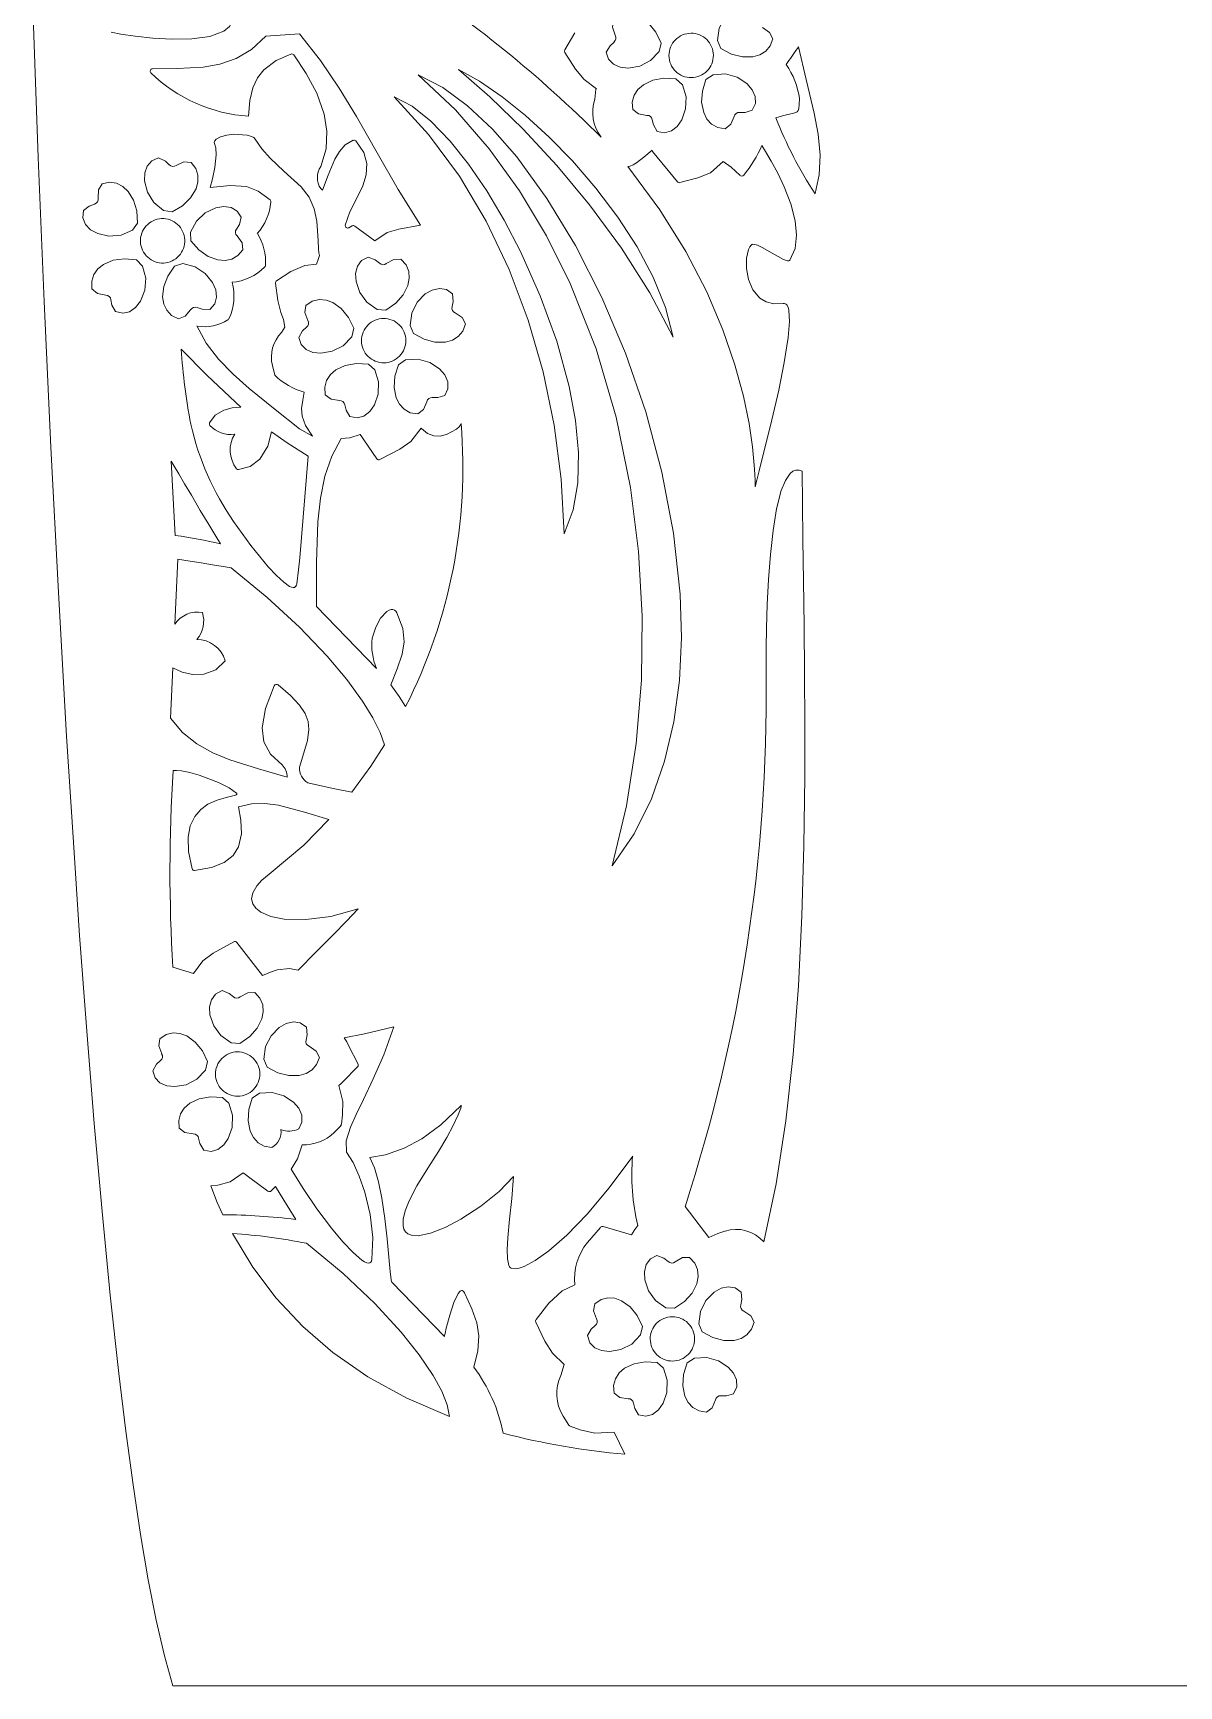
# Model space of a CAD drawing. Header units: millimetres. Extents: x -293 to 293, y -280 to 280.
# Drawn here: x -289.7 to -57.1, y -280.3 to 55 of the extents above; entities that cross this region are included whole.
import ezdxf

# ---------------------------------------------------------------- set-up
doc = ezdxf.new("R2010")
doc.units = ezdxf.units.MM

msp = doc.modelspace()

# ---------------------------------------------------------------- linework, layer by layer
at = {"color": 7, "linetype": 'Continuous', "lineweight": 15}
for p, q in [((-235.55, 54.88), (-242.4, 54.38)), ((-235.55, 54.88), (-235.55, 54.88)), ((-181.73, 51.63), (-179.68, 55.08)), ((-179.54, 47.73), (-181.72, 51.1)), ((-162.58, 51.31), (-162.17, 53.02)), ((-150.74, 53.55), (-150.07, 51.93)), ((-134.28, 52.25), (-134.53, 51.91)), ((-175.67, 41.6), (-175.42, 43.65)), ((-175.42, 43.65), (-175.31, 43.76)), ((-157.88, 44.56), (-159.18, 45.75)), ((-151.64, 46.59), (-153.11, 45.62)), ((-163.92, 30.99), (-163.99, 31.29)), ((-158.89, 24.86), (-163.92, 30.99)), ((-231.24, 23.49), (-230.93, 23.15)), ((-154.73, 25.65), (-158.37, 24.69)), ((-263.17, 19.04), (-261.44, 18.77)), ((-269.46, 15.07), (-268.43, 16.5)), ((-257.71, 14.65), (-257.64, 12.89)), ((-225.54, 15.54), (-224.89, 15.92)), ((-224.35, 15.89), (-220.27, 12.92)), ((-215.44, 15.28), (-211.03, 16.05)), ((-267.44, 7.77), (-268.69, 9.01)), ((-259.23, 8.26), (-260.92, 7.77)), ((-239.99, 0.75), (-240.44, 4.29)), ((-240.22, 4.77), (-237.31, 6.66)), ((-219.81, -1.03), (-218.05, -1.16)), ((-239.24, -5.71), (-238.55, -4.64)), ((-224.99, -6.56), (-224.58, -4.84)), ((-213.14, -4.32), (-212.47, -5.94)), ((-240.61, -14.39), (-241.09, -12.41)), ((-220.28, -13.3), (-221.58, -12.12)), ((-214.05, -11.27), (-215.51, -12.24)), ((-235.55, -25.25), (-232.96, -26.77)), ((-210.79, -25.21), (-210.92, -25.15)), ((-219.9, -31.32), (-222.54, -27.49)), ((-215.21, -29.38), (-219.26, -31.48)), ((-261.65, -31.82), (-260.79, -46.89)), ((-235.54, -51.4), (-233.84, -30.78)), ((-260.27, -51.72), (-260.87, -64.9)), ((-232.11, -61.33), (-219.97, -73.86)), ((-261.27, -73.73), (-261.74, -83.99)), ((-253.07, -131.66), (-248.92, -129.32)), ((-248.28, -129.45), (-243.08, -136.18)), ((-261.29, -134.51), (-257.12, -135.75)), ((-249.45, -149.84), (-247.7, -149.97)), ((-225.61, -150.36), (-223.7, -154.15)), ((-254.63, -155.37), (-254.22, -153.66)), ((-242.79, -153.13), (-242.12, -154.75)), ((-223.8, -154.73), (-226.72, -157.66)), ((-249.93, -162.11), (-251.23, -160.93)), ((-243.69, -160.08), (-245.16, -161.05)), ((-227.22, -166.65), (-228.55, -168.05)), ((-226.84, -164.43), (-227.09, -166.37)), ((-241.98, -179.93), (-245.91, -177.03)), ((-252.18, -178.71), (-253.58, -178.88)), ((-240.46, -178.97), (-241.32, -179.87)), ((-157.33, -183.08), (-152.52, -189.31)), ((-177.15, -190.36), (-174.48, -187.28)), ((-173.96, -187.12), (-168.23, -188.82)), ((-216.84, -198.42), (-206.16, -209.43)), ((-187.58, -206.01), (-184.98, -202.67)), ((-161.2, -203.58), (-159.45, -203.71)), ((-185.78, -210.37), (-187.64, -206.54)), ((-166.38, -209.11), (-165.97, -207.4)), ((-154.54, -206.87), (-153.87, -208.49)), ((-155.44, -213.82), (-156.91, -214.8)), ((-182.53, -217.32), (-181.87, -215.12)), ((-161.68, -215.86), (-162.98, -214.67)), ((-180.92, -227.44), (-182.1, -225.56)), ((-178.64, -228.39), (-180.67, -227.64)), ((-169.55, -233.32), (-171.74, -228.86)), ((261.04, -280.33), (-261.28, -280.33))]:
    msp.add_line(p, q, dxfattribs=at)
at = {"color": 7, "linetype": 'Continuous', "lineweight": 15, "flags": 128}
for points in [[(-273.78, 55.21), (-271.83, 54.84), (-268.91, 54.4), (-265.35, 54.01), (-261.48, 53.78), (-257.45, 53.85), (-253.81, 54.37), (-250.94, 55.46), (-249.79, 56.39), (-249.08, 57.58), (-248.88, 59.05), (-249.25, 60.82)], [(-150.74, 53.55), (-150.4, 56.07), (-149.28, 58.27), (-147.65, 59.96), (-146.23, 60.77), (-144.77, 61.1), (-143.37, 60.87), (-142.13, 59.99)], [(-289.66, 58.38), (-288.59, 29.79), (-287.38, 0.56), (-286.02, -28.97), (-284.5, -58.49), (-282.84, -87.65), (-281.55, -108.1), (-280.2, -128.08), (-278.76, -147.49), (-277.25, -166.19), (-275.66, -184.09), (-273.99, -201.04), (-272.25, -216.95), (-270.83, -228.63), (-269.36, -239.53), (-267.84, -249.6), (-266.27, -258.77), (-264.66, -266.98), (-262.99, -274.19), (-261.28, -280.33)], [(-171.5, 54.59), (-172.08, 56.22), (-171.87, 57.65)], [(-171.87, 57.65), (-170.58, 58.49), (-169.2, 58.84), (-167.8, 58.74), (-166.42, 58.23), (-164.7, 56.99), (-163.24, 55.22), (-162.17, 53.02)], [(-242.4, 54.38), (-245.3, 51.72), (-248.45, 49.9), (-251.76, 48.76), (-255.15, 48.14), (-260.44, 47.83), (-265.39, 47.8)], [(-211.03, 16.05), (-215.58, 23.31), (-219.83, 30.71), (-224.04, 38.11), (-227.53, 43.85), (-231.31, 49.46), (-235.55, 54.88)], [(-139.5, 53.88), (-140.05, 52.44), (-140.96, 51.35), (-142.15, 50.61), (-143.57, 50.21), (-145.69, 50.2), (-147.9, 50.77), (-150.07, 51.93)], [(-141.59, 56.14), (-140.17, 55.17), (-139.5, 53.88)], [(-245.9, 38.19), (-245.69, 41.35), (-245.07, 43.92), (-244.1, 45.97), (-242.83, 47.58), (-240.31, 49.45), (-237.33, 50.78)], [(-236.76, 50.61), (-234.22, 46.87), (-232.06, 42.85), (-230.55, 38.6), (-230.02, 35.13), (-230.2, 31.57), (-231.24, 27.95)], [(-173.33, 51.17), (-172.56, 52.47), (-171.75, 53.22)], [(-162.58, 51.31), (-164.34, 49.47), (-166.54, 48.35), (-168.86, 47.94), (-170.48, 48.12), (-171.85, 48.72), (-172.85, 49.73), (-173.33, 51.17)], [(-130.94, 22.46), (-130.09, 26.26), (-129.94, 30.3), (-130.34, 34.51), (-131.13, 38.81), (-132.74, 45.62), (-134.28, 52.25)], [(-203.33, 47.67), (-196.92, 42.13), (-190.19, 35.56), (-183.37, 28.18), (-176.73, 20.18), (-170.23, 11.37), (-164.47, 2.35), (-159.75, -6.65)], [(-159.75, -6.65), (-161.31, -0.64), (-163.8, 5.49), (-167.07, 11.64), (-170.99, 17.7), (-175.41, 23.56), (-180.19, 29.11), (-184.9, 33.95), (-189.69, 38.32), (-194.44, 42.12), (-199.02, 45.27), (-203.33, 47.67)], [(-175.31, 43.76), (-177.82, 45.61), (-179.54, 47.73)], [(-172.1, -113.95), (-167.68, -107.43), (-164.16, -100.33), (-161.49, -92.72), (-159.61, -84.69), (-158.48, -76.3), (-158.07, -67.64), (-158.31, -58.78), (-159.65, -46.42), (-162.02, -34.02), (-165.32, -21.79), (-169.43, -9.93), (-174.21, 1.37), (-179.56, 11.91), (-185.36, 21.49), (-191.48, 29.9), (-196.44, 35.57), (-201.46, 40.31), (-206.5, 44.01), (-211.49, 46.58)], [(-211.49, 46.58), (-203.94, 39.44), (-197.08, 31.56), (-190.91, 23.02), (-185.43, 13.89), (-180.64, 4.25), (-175.4, -9.03), (-171.32, -22.9), (-168.4, -37.18), (-166.76, -50.16), (-166.03, -63.22), (-166.2, -76.25), (-167.27, -89.13), (-169.24, -101.73), (-172.1, -113.95)], [(-167.93, 39.51), (-168.04, 41.05), (-167.68, 42.42), (-166.91, 43.6), (-165.79, 44.56), (-163.88, 45.46), (-161.62, 45.88), (-159.18, 45.75)], [(-157.88, 44.56), (-157.13, 42.13), (-157.21, 39.66), (-157.98, 37.44), (-158.92, 36.11), (-160.11, 35.19), (-161.48, 34.81), (-162.97, 35.09)], [(-149.16, 35.62), (-150.68, 35.89), (-151.93, 36.57), (-152.88, 37.6), (-153.55, 38.92), (-153.96, 40.99), (-153.82, 43.28), (-153.11, 45.62)], [(-151.64, 46.59), (-149.1, 46.74), (-146.73, 46.07), (-144.76, 44.79), (-143.69, 43.55), (-143.09, 42.18), (-143.05, 40.76), (-143.68, 39.38)], [(-181.84, -46.57), (-180.03, -41.72), (-179.11, -36.19), (-178.98, -30.09), (-179.59, -23.55), (-180.85, -16.7), (-183.37, -7.48), (-186.71, 1.75), (-190.71, 10.72), (-194.04, 17.1), (-197.58, 23.03), (-201.26, 28.41), (-204.99, 33.11), (-208.9, 37.17), (-212.72, 40.2), (-216.36, 42.08)], [(-216.36, 42.08), (-209.37, 34.47), (-203.14, 26.03), (-197.69, 16.86), (-193.03, 7.08), (-189.15, -3.22), (-186.14, -13.72), (-183.9, -24.52), (-182.47, -35.5), (-181.84, -46.57)], [(-134.1, 41.75), (-134.16, 40.53), (-134.26, 39.72), (-134.39, 39.35), (-134.58, 39.09), (-134.84, 38.9), (-135.5, 38.69), (-136.5, 38.49), (-137.57, 38.25), (-138.93, 37.87)], [(-165.08, 38.35), (-166.78, 38.63), (-167.93, 39.51)], [(-162.97, 35.09), (-163.74, 36.4), (-164, 37.47)], [(-147.35, 38.11), (-148.03, 36.53), (-149.16, 35.62)], [(-143.68, 39.38), (-145.13, 38.95), (-146.23, 38.94)], [(-244.59, 33.54), (-244.87, 33.83), (-245.29, 34.08), (-246.22, 34.36), (-248.96, 34.53), (-250.36, 34.36), (-251.6, 34.02), (-252.5, 33.51), (-252.78, 33.19), (-252.92, 32.82)], [(-235.22, 23.81), (-238.75, 26.99), (-241.52, 29.65), (-243.24, 31.58), (-244.59, 33.54)], [(-174.37, 33.89), (-174.38, 33.95), (-174.39, 34)], [(-252.92, 32.82), (-252.57, 31.77), (-252.5, 30.36), (-252.78, 27.77), (-253.25, 25.5), (-253.74, 23.7)], [(-230.93, 23.15), (-229.74, 26.21), (-228.42, 29.49), (-227.49, 31.04), (-226.28, 32.34), (-224.72, 33.28)], [(-224.16, 33.15), (-222.53, 30.82), (-221.89, 28.58), (-222.03, 26.3), (-222.75, 24.06), (-224.03, 21.44), (-225.34, 18.8), (-226.28, 16.08)], [(-163.99, 31.29), (-165.71, 29.86), (-167.18, 28.71), (-167.85, 28.28), (-168.44, 28.02), (-168.95, 27.95)], [(-136.08, 8.99), (-135.01, 11.35), (-134.69, 14.03), (-134.97, 16.92), (-135.87, 20.42), (-137.19, 23.83), (-138.53, 26.64), (-139.84, 29.07), (-140.97, 30.99), (-141.74, 32.25)], [(-263.17, 19.04), (-265.15, 20.65), (-266.44, 22.75), (-267.03, 25.03), (-266.98, 26.66), (-266.5, 28.07), (-265.57, 29.15), (-264.18, 29.74)], [(-264.18, 29.74), (-262.81, 29.08), (-262, 28.34)], [(-257.6, 28.81), (-256.65, 27.59), (-256.2, 26.24), (-256.19, 24.83), (-256.58, 23.41), (-257.68, 21.61), (-259.33, 20.01), (-261.44, 18.77)], [(-260.61, 28.2), (-259.04, 28.9), (-257.6, 28.81)], [(-168.95, 27.95), (-162.46, 19.21), (-157.17, 10.71), (-152.94, 2.56), (-149.66, -5.14), (-147.21, -12.27), (-145.49, -18.61), (-144.34, -24.19), (-143.64, -28.89), (-143.28, -32.62), (-143.17, -34.44), (-143.13, -35.79), (-143.1, -36.9), (-143.1, -36.97), (-143.09, -36.98), (-143.09, -36.99), (-143.09, -36.99), (-143.09, -36.99), (-143.09, -36.99), (-143.09, -36.99), (-143.09, -36.99), (-143.09, -36.99), (-143.09, -36.99), (-143.09, -36.98), (-143.08, -36.94), (-143.06, -36.87)], [(-149.58, 28.99), (-152.19, 26.7), (-154.73, 25.65)], [(-146.18, 26.18), (-147.98, 27.86), (-149.58, 28.99)], [(-276.45, 21.51), (-276.37, 23.23), (-275.63, 24.48)], [(-275.63, 24.48), (-274.11, 24.76), (-272.7, 24.56), (-271.44, 23.93), (-270.36, 22.93), (-269.25, 21.13), (-268.58, 18.94), (-268.43, 16.5)], [(-253.74, 23.7), (-249.63, 24.13), (-246.31, 23.9), (-243.94, 22.98), (-241.54, 21.18)], [(-231.52, 9.9), (-231.67, 10.44), (-231.74, 11.26), (-231.79, 12.98), (-232.06, 16.89), (-232.59, 19.4), (-233.59, 21.77), (-235.22, 23.81)], [(-279.45, 19.04), (-278.24, 19.95), (-277.2, 20.34)], [(-269.46, 15.07), (-271.79, 14.05), (-274.25, 13.84), (-276.54, 14.35), (-277.97, 15.14), (-279.02, 16.21), (-279.55, 17.53), (-279.45, 19.04)], [(-257.71, 14.65), (-256.51, 16.89), (-254.7, 18.57), (-252.58, 19.58), (-250.97, 19.84), (-249.48, 19.64), (-248.25, 18.93), (-247.4, 17.68)], [(-247.4, 17.68), (-247.79, 16.21), (-248.36, 15.27)], [(-248.23, 13.89), (-247.24, 12.48), (-247.05, 11.04)], [(-220.27, 12.92), (-217.79, 14.56), (-215.44, 15.28)], [(-247.05, 11.04), (-248.07, 9.88), (-249.31, 9.17), (-250.69, 8.9), (-252.16, 9.01), (-254.14, 9.74), (-256.02, 11.06), (-257.64, 12.89)], [(-137.4, 0.16), (-139.28, 0.09), (-140.86, 0.49), (-142.14, 1.26), (-143.57, 2.95), (-144.45, 5.04), (-144.85, 7.27), (-144.83, 9.37), (-144.43, 11.15), (-144.18, 11.66), (-143.88, 12.04)], [(-143.62, 12.18), (-143.18, 12.16), (-142.64, 12.01), (-141.65, 11.56), (-139.65, 10.4), (-138.45, 9.68), (-137.38, 9.12), (-136.56, 8.84), (-136.4, 8.83), (-136.27, 8.85), (-136.16, 8.9), (-136.08, 8.99)], [(-277.7, 3.15), (-277.74, 4.7), (-277.32, 6.05), (-276.5, 7.2), (-275.34, 8.11), (-273.39, 8.93), (-271.12, 9.25), (-268.69, 9.01)], [(-267.44, 7.77), (-266.79, 5.31), (-266.98, 2.85), (-267.84, 0.66), (-268.84, -0.63), (-270.06, -1.49), (-271.45, -1.81), (-272.92, -1.47)], [(-260.16, -2.95), (-261.53, -2.24), (-262.51, -1.21), (-263.12, 0.06), (-263.36, 1.51), (-263.13, 3.61), (-262.31, 5.75), (-260.92, 7.77)], [(-259.23, 8.26), (-256.76, 7.64), (-254.7, 6.28), (-253.21, 4.46), (-252.56, 2.97), (-252.4, 1.48), (-252.79, 0.11), (-253.8, -1.02)], [(-237.31, 6.66), (-234.48, 7.9), (-232.1, 8.12)], [(-232.1, 8.12), (-231.81, 9.13), (-231.52, 9.9)], [(-219.81, -1.03), (-221.9, 0.43), (-223.35, 2.42), (-224.11, 4.64), (-224.19, 6.27), (-223.82, 7.72), (-222.98, 8.87), (-221.63, 9.57)], [(-221.63, 9.57), (-220.22, 9.01), (-219.35, 8.33)], [(-215, 9.15), (-213.96, 8), (-213.41, 6.69), (-213.29, 5.29), (-213.58, 3.84), (-214.53, 1.96), (-216.05, 0.24), (-218.05, -1.16)], [(-217.96, 8.3), (-216.45, 9.13), (-215, 9.15)], [(-274.9, 1.87), (-276.58, 2.22), (-277.7, 3.15)], [(-272.92, -1.47), (-273.64, -0.14), (-273.86, 0.94)], [(-238.55, -4.64), (-238.85, -3.1), (-239.34, -1.65), (-239.99, 0.75)], [(-234.28, -0.21), (-232.98, 0.63), (-231.61, 0.98), (-230.2, 0.87), (-228.82, 0.36), (-227.1, -0.87), (-225.65, -2.64), (-224.58, -4.84)], [(-213.14, -4.32), (-212.8, -1.79), (-211.69, 0.41), (-210.05, 2.1), (-208.63, 2.91), (-207.17, 3.23), (-205.77, 3), (-204.54, 2.12)], [(-204.54, 2.12), (-204.39, 0.61), (-204.6, -0.47)], [(-143.06, -36.87), (-142.97, -36.45), (-142.78, -35.67), (-142.3, -33.81), (-141.73, -31.57), (-141.05, -28.91), (-139.7, -23.41), (-138.33, -17.43), (-137.19, -11.8), (-136.39, -6.74), (-136.12, -3.5), (-136.25, -1.15), (-136.42, -0.54), (-136.67, -0.12), (-136.82, 0.03), (-136.99, 0.12), (-137.18, 0.17), (-137.4, 0.16)], [(-257.68, -1.12), (-258.81, -2.42), (-260.16, -2.95)], [(-253.8, -1.02), (-255.32, -0.99), (-256.37, -0.66)], [(-233.91, -3.27), (-234.49, -1.65), (-234.28, -0.21)], [(-204, -1.72), (-202.57, -2.7), (-201.9, -3.98)], [(-256.39, -4.39), (-254.52, -7.86), (-252.02, -11.12), (-249.06, -14.18), (-245.81, -17.08), (-240.51, -21.32), (-235.55, -25.25)], [(-235.73, -6.7), (-234.96, -5.39), (-234.16, -4.64)], [(-224.99, -6.56), (-226.75, -8.39), (-228.94, -9.52), (-231.26, -9.92), (-232.88, -9.74), (-234.26, -9.15), (-235.25, -8.14), (-235.73, -6.7)], [(-201.9, -3.98), (-202.45, -5.42), (-203.36, -6.51), (-204.56, -7.26), (-205.98, -7.66), (-208.09, -7.67), (-210.31, -7.09), (-212.47, -5.94)], [(-247.52, -20.84), (-254.34, -14.47), (-259.59, -9.1)], [(-230.34, -18.36), (-230.45, -16.82), (-230.08, -15.44), (-229.31, -14.26), (-228.19, -13.3), (-226.28, -12.4), (-224.03, -11.99), (-221.58, -12.12)], [(-220.28, -13.3), (-219.53, -15.74), (-219.61, -18.2), (-220.38, -20.42), (-221.32, -21.75), (-222.51, -22.67), (-223.88, -23.05), (-225.37, -22.78)], [(-211.56, -22.24), (-213.09, -21.98), (-214.33, -21.29), (-215.29, -20.26), (-215.95, -18.95), (-216.37, -16.87), (-216.23, -14.59), (-215.51, -12.24)], [(-214.05, -11.27), (-211.5, -11.12), (-209.13, -11.8), (-207.16, -13.08), (-206.09, -14.31), (-205.49, -15.69), (-205.45, -17.11), (-206.08, -18.49)], [(-232.96, -26.77), (-234.38, -24.55), (-235.04, -22.69), (-235.16, -21.1), (-234.92, -19.42), (-234.63, -17.82)], [(-227.48, -19.52), (-229.18, -19.24), (-230.34, -18.36)], [(-209.75, -19.75), (-210.43, -21.33), (-211.56, -22.24)], [(-206.08, -18.49), (-207.53, -18.92), (-208.64, -18.92)], [(-253.85, -24.07), (-252.71, -22.49), (-250.93, -21.44), (-249.27, -20.98), (-247.52, -20.84)], [(-225.37, -22.78), (-226.14, -21.47), (-226.41, -20.4)], [(-241.29, -25.85), (-241.98, -28.8), (-243.65, -31.43), (-245.57, -32.9), (-247.95, -33.53)], [(-233.84, -30.78), (-238.11, -28.09), (-241.29, -25.85)], [(-223.26, -26.43), (-225.37, -27.1), (-227.1, -27.19)], [(-222.54, -27.49), (-222.95, -26.89), (-223.26, -26.43)], [(-210.92, -25.15), (-213, -27.82), (-215.21, -29.38)], [(-202.79, -24.21), (-202.9, -24.46), (-203.14, -24.77), (-203.72, -25.31), (-205.78, -26.43), (-207.03, -26.73), (-208.34, -26.7), (-209.61, -26.23), (-210.79, -25.21)], [(-227.1, -27.19), (-229.05, -30.8), (-230.42, -34.85), (-231.31, -39.3), (-231.83, -44.13), (-232.12, -52.38), (-232.11, -61.33)], [(-251.6, -48.61), (-252.54, -47.07), (-253.98, -44.68), (-255.71, -41.8), (-257.53, -38.74), (-258.9, -36.45), (-260.1, -34.42), (-261.05, -32.82), (-261.65, -31.82)], [(-141.36, -190.22), (-138.84, -178.45), (-136.87, -165.7), (-135.39, -152.23), (-134.32, -138.27), (-133.61, -124.06), (-133.2, -109.84), (-133.02, -95.86), (-133.01, -85.19), (-133.08, -74.93), (-133.19, -65.2), (-133.32, -56.11), (-133.44, -47.78), (-133.52, -40.33), (-133.53, -33.86)], [(-133.53, -33.86), (-134.2, -33.64), (-134.83, -33.64), (-135.43, -33.86), (-135.98, -34.29), (-136.97, -35.72), (-137.82, -37.8), (-138.75, -41.46), (-139.48, -45.87), (-140.02, -50.75), (-140.41, -55.86), (-140.66, -60.92), (-140.8, -65.61), (-140.87, -69.76), (-140.88, -73.12), (-140.86, -75.45)], [(-248.97, -44.06), (-245.45, -48.95), (-241.95, -53.23), (-240.27, -55.03), (-238.79, -56.39), (-237.58, -57.23), (-237.2, -57.4), (-236.87, -57.47), (-236.6, -57.44), (-236.43, -57.35), (-236.3, -57.2), (-236.21, -56.99), (-236.15, -56.72)], [(-249.46, -53.43), (-251.08, -53.18), (-253.22, -52.84), (-255.57, -52.47), (-258.22, -52.05), (-260.27, -51.72)], [(-218.34, -89.39), (-219.18, -86.86), (-220.67, -83.87), (-222.78, -80.5), (-226, -76.12), (-229.98, -71.41), (-235.61, -65.5), (-242.13, -59.45), (-249.46, -53.43)], [(-236.15, -56.72), (-235.81, -53.89), (-235.54, -51.4)], [(-220.84, -67.74), (-220.12, -65.52), (-219.13, -63.7), (-217.89, -62.33), (-217.4, -62.03), (-216.95, -61.9), (-216.62, -61.9), (-216.33, -62.02), (-216.06, -62.24), (-215.83, -62.58)], [(-215.83, -62.58), (-214.6, -65.77), (-214.32, -68.5), (-214.74, -71), (-215.78, -73.93), (-217.02, -77.18)], [(-261.27, -73.73), (-259.37, -74.65), (-257.21, -75.1), (-254.98, -75.03), (-252.55, -74.15), (-250.65, -72.31)], [(-239.12, -93.44), (-241.49, -91.29), (-242.81, -88.79), (-243.17, -85.91), (-242.48, -81.97), (-240.7, -77.4)], [(-239.93, -77.22), (-237.39, -79.39), (-235.59, -81.31), (-234.43, -83.04), (-233.82, -84.67), (-233.66, -86.27), (-233.97, -88.48), (-234.68, -90.97), (-235.57, -93.92)], [(-217.02, -77.18), (-215.36, -79.59), (-214.04, -81.63)], [(-261.74, -83.99), (-259.32, -86.89), (-256.45, -89.19), (-253.2, -91), (-249.69, -92.45), (-243.89, -94.26), (-238.06, -95.91)], [(-224.93, -98.97), (-221.11, -93.72), (-218.34, -89.39)], [(-248.34, -99.2), (-249.85, -98.08), (-252.01, -96.99), (-255.95, -95.53), (-257.85, -95.01), (-259.5, -94.67), (-260.52, -94.56), (-261.21, -94.61)], [(-233.88, -97.08), (-228.74, -98.26), (-224.93, -98.97)], [(-257.39, -114.53), (-258.13, -111), (-258.21, -108.11), (-257.76, -105.78), (-256.85, -103.9), (-255.61, -102.48), (-254.17, -101.44), (-252.26, -100.57), (-250.49, -100.05), (-249.35, -99.79), (-248.57, -99.58), (-248.44, -99.53), (-248.35, -99.47), (-248.29, -99.41), (-248.27, -99.36), (-248.27, -99.31), (-248.3, -99.26), (-248.34, -99.2)], [(-247.95, -101.93), (-247.47, -104.67), (-247.36, -107.45), (-247.94, -110.07), (-249.04, -111.81), (-250.86, -113.25), (-253.41, -114.28), (-256.86, -114.89)], [(-229.6, -104.53), (-234.58, -103.02), (-239.83, -101.64), (-242.59, -101.28), (-245.31, -101.33), (-247.95, -101.93)], [(-241.74, -115.63), (-234.72, -109.74), (-229.6, -104.53)], [(-223.7, -122.65), (-229.19, -124.18), (-234.27, -124.84), (-238.66, -124.74), (-241.37, -124.2), (-243.44, -123.32), (-244.43, -122.55), (-245.05, -121.66), (-245.29, -120.64), (-245.06, -119.38), (-244.26, -118), (-243.2, -116.84), (-241.74, -115.63)], [(-235.86, -135.12), (-232.27, -131.47), (-228.65, -127.87), (-226.01, -125.16), (-223.7, -122.65)], [(-257.12, -135.75), (-255.18, -133.22), (-253.07, -131.66)], [(-243.08, -136.18), (-241.46, -135.5), (-240.13, -135.06)], [(-240.13, -135.06), (-237.63, -134.76), (-235.86, -135.12)], [(-249.45, -149.84), (-251.55, -148.38), (-253, -146.39), (-253.76, -144.17), (-253.84, -142.54), (-253.47, -141.09), (-252.62, -139.94), (-251.28, -139.24)], [(-251.28, -139.24), (-249.87, -139.8), (-249, -140.48)], [(-244.65, -139.66), (-243.61, -140.81), (-243.05, -142.12), (-242.93, -143.52), (-243.22, -144.97), (-244.17, -146.85), (-245.69, -148.57), (-247.7, -149.97)], [(-247.61, -140.51), (-246.1, -139.68), (-244.65, -139.66)], [(-242.79, -153.13), (-242.45, -150.6), (-241.33, -148.4), (-239.7, -146.71), (-238.28, -145.91), (-236.82, -145.58), (-235.42, -145.81), (-234.18, -146.69)], [(-234.18, -146.69), (-234.04, -148.2), (-234.25, -149.28)], [(-216.42, -146.62), (-222.41, -148.02), (-226.52, -148.85)], [(-226.05, -172.04), (-226.1, -169.75), (-225.24, -166.96), (-224.09, -164.35), (-222.62, -161.35), (-220.61, -157.17), (-218.48, -152.29), (-216.42, -146.62)], [(-263.55, -152.08), (-264.13, -150.46), (-263.92, -149.02)], [(-263.92, -149.02), (-262.63, -148.18), (-261.25, -147.83), (-259.85, -147.94), (-258.46, -148.45), (-256.75, -149.68), (-255.29, -151.45), (-254.22, -153.66)], [(-233.64, -150.53), (-232.22, -151.51), (-231.55, -152.79)], [(-226.52, -148.85), (-225.99, -149.67), (-225.61, -150.36)], [(-265.38, -155.51), (-264.61, -154.2), (-263.8, -153.45)], [(-231.55, -152.79), (-232.1, -154.23), (-233.01, -155.32), (-234.2, -156.07), (-235.62, -156.47), (-237.74, -156.48), (-239.95, -155.9), (-242.12, -154.75)], [(-254.63, -155.37), (-256.39, -157.2), (-258.59, -158.33), (-260.9, -158.73), (-262.53, -158.55), (-263.9, -157.96), (-264.9, -156.95), (-265.38, -155.51)], [(-259.98, -167.17), (-260.09, -165.63), (-259.73, -164.25), (-258.96, -163.07), (-257.84, -162.11), (-255.93, -161.21), (-253.67, -160.8), (-251.23, -160.93)], [(-243.69, -160.08), (-241.15, -159.93), (-238.78, -160.61), (-236.81, -161.89), (-235.74, -163.12), (-235.14, -164.5), (-235.1, -165.92), (-235.73, -167.3)], [(-226.72, -157.66), (-227.2, -158.14), (-227.58, -158.49)], [(-227.58, -158.49), (-226.8, -161.74), (-226.84, -164.43)], [(-249.93, -162.11), (-249.18, -164.55), (-249.26, -167.01), (-250.03, -169.23), (-250.97, -170.56), (-252.16, -171.48), (-253.53, -171.86), (-255.02, -171.59)], [(-241.21, -171.05), (-242.73, -170.79), (-243.98, -170.1), (-244.93, -169.07), (-245.6, -167.76), (-246.01, -165.68), (-245.87, -163.4), (-245.16, -161.05)], [(-202.87, -162.63), (-206.92, -166.48), (-210.78, -169.3), (-214.37, -171.24), (-218.15, -172.57), (-221.34, -173.08)], [(-209.51, -175.24), (-207.37, -171.91), (-205.68, -169.02), (-204.39, -166.63), (-203.37, -164.48), (-202.83, -163.11), (-202.74, -162.74), (-202.73, -162.65), (-202.74, -162.59), (-202.74, -162.58), (-202.75, -162.57), (-202.76, -162.56), (-202.77, -162.56), (-202.79, -162.56), (-202.8, -162.57), (-202.82, -162.58), (-202.87, -162.63)], [(-257.13, -168.33), (-258.83, -168.05), (-259.98, -167.17)], [(-255.02, -171.59), (-255.79, -170.28), (-256.05, -169.21)], [(-235.06, -170.52), (-235.98, -173.41), (-237.24, -175.47)], [(-220.88, -193.81), (-220.73, -189.33), (-221.27, -184.65), (-222.35, -180.12), (-223.46, -176.89), (-224.72, -174.14), (-226.05, -172.04)], [(-221.34, -173.08), (-220.37, -175.23), (-219.55, -178.05), (-218.89, -181.34), (-218.26, -185.49), (-217.79, -189.6), (-217.43, -193.31), (-217.16, -196.24), (-216.97, -197.9), (-216.89, -198.28), (-216.86, -198.38), (-216.85, -198.4), (-216.84, -198.42)], [(-167.96, -172.82), (-172.73, -179.27), (-177.21, -184.6), (-181.32, -188.85), (-184.96, -192.05), (-187.73, -194.03), (-190.01, -195.23), (-190.99, -195.56), (-191.82, -195.69), (-192.48, -195.62)], [(-246.99, -176.23), (-249.68, -178.04), (-252.18, -178.71)], [(-245.91, -177.03), (-246.52, -176.58), (-246.99, -176.23)], [(-237.24, -175.47), (-234.85, -179.41), (-232.03, -183.53), (-229.06, -187.47), (-226.79, -190.2), (-224.71, -192.4), (-222.96, -193.91), (-222.41, -194.27), (-221.93, -194.48), (-221.53, -194.56), (-221.28, -194.51), (-221.09, -194.37), (-220.96, -194.14), (-220.88, -193.81)], [(-192.15, -176.95), (-195.07, -180), (-198.77, -183), (-202.84, -185.65), (-206.02, -187.32), (-208.98, -188.47), (-211.5, -188.97), (-212.67, -188.91), (-213.59, -188.57), (-214.06, -188.18), (-214.39, -187.65), (-214.57, -186.97), (-214.56, -185.65), (-214.15, -183.96), (-213.33, -181.88), (-211.76, -178.87), (-209.51, -175.24)], [(-192.48, -195.62), (-192.73, -195.5), (-192.93, -195.29), (-193.1, -195.01), (-193.4, -193.7), (-193.44, -191.8), (-193.31, -189.41), (-192.94, -185.64), (-192.5, -181.4), (-192.15, -176.95)], [(-253.58, -178.88), (-252.26, -182.26), (-251.15, -184.72)], [(-236.32, -185.7), (-238.77, -181.76), (-240.46, -178.97)], [(-168.23, -188.82), (-167.54, -187.72), (-166.92, -186.91)], [(-249.19, -188.55), (-245.06, -195.33), (-240.3, -201.62), (-234.89, -207.4), (-228.81, -212.66), (-221.7, -217.6), (-213.81, -221.93), (-205.12, -225.63)], [(-205.12, -225.63), (-205.59, -223.3), (-206.71, -220.51), (-208.45, -217.32), (-211.28, -213.13), (-214.92, -208.55), (-220.29, -202.74), (-226.72, -196.67), (-234.19, -190.52)], [(-152.52, -189.31), (-150.71, -188.54), (-149.23, -188.05)], [(-161.2, -203.58), (-163.3, -202.13), (-164.75, -200.13), (-165.51, -197.91), (-165.59, -196.28), (-165.22, -194.83), (-164.37, -193.69), (-163.03, -192.98)], [(-163.03, -192.98), (-161.62, -193.54), (-160.75, -194.22)], [(-156.4, -193.41), (-155.36, -194.55), (-154.8, -195.86), (-154.68, -197.26), (-154.97, -198.71), (-155.92, -200.6), (-157.44, -202.31), (-159.45, -203.71)], [(-159.36, -194.25), (-157.85, -193.42), (-156.4, -193.41)], [(-206.16, -209.43), (-206.16, -209.41), (-206.16, -209.39), (-206.15, -209.35), (-206.13, -209.21), (-206.04, -208.82), (-205.8, -207.74), (-205.09, -205.07), (-204.27, -202.56), (-203.38, -200.68), (-203, -200.25), (-202.85, -200.15), (-202.71, -200.11), (-202.55, -200.12), (-202.39, -200.2), (-202.24, -200.35), (-202.09, -200.59)], [(-202.09, -200.59), (-200.58, -203.83), (-199.62, -206.66), (-199.19, -209.28), (-199.36, -212.34), (-200.22, -215.66)], [(-184.98, -202.67), (-182.27, -200.16), (-179.7, -198.95)], [(-154.54, -206.87), (-154.2, -204.34), (-153.08, -202.14), (-151.45, -200.46), (-150.03, -199.65), (-148.57, -199.32), (-147.17, -199.55), (-145.93, -200.43)], [(-145.93, -200.43), (-145.79, -201.94), (-146, -203.02)], [(-175.3, -205.82), (-175.88, -204.2), (-175.67, -202.77)], [(-175.67, -202.77), (-174.38, -201.92), (-173, -201.57), (-171.6, -201.68), (-170.21, -202.19), (-168.5, -203.42), (-167.04, -205.19), (-165.97, -207.4)], [(-145.39, -204.28), (-143.97, -205.25), (-143.3, -206.53)], [(-177.13, -209.25), (-176.36, -207.94), (-175.55, -207.19)], [(-143.3, -206.53), (-143.85, -207.97), (-144.76, -209.07), (-145.95, -209.81), (-147.37, -210.21), (-149.49, -210.22), (-151.7, -209.64), (-153.87, -208.49)], [(-181.87, -215.12), (-184.25, -212.84), (-185.78, -210.37)], [(-166.38, -209.11), (-168.14, -210.95), (-170.34, -212.07), (-172.65, -212.47), (-174.28, -212.29), (-175.65, -211.7), (-176.65, -210.69), (-177.13, -209.25)], [(-171.73, -220.91), (-171.84, -219.37), (-171.48, -218), (-170.71, -216.82), (-169.59, -215.85), (-167.68, -214.95), (-165.42, -214.54), (-162.98, -214.67)], [(-155.44, -213.82), (-152.9, -213.68), (-150.52, -214.35), (-148.56, -215.63), (-147.49, -216.87), (-146.89, -218.24), (-146.85, -219.66), (-147.47, -221.04)], [(-161.68, -215.86), (-160.93, -218.29), (-161.01, -220.76), (-161.78, -222.97), (-162.72, -224.31), (-163.91, -225.22), (-165.28, -225.6), (-166.77, -225.33)], [(-152.96, -224.79), (-154.48, -224.53), (-155.73, -223.85), (-156.68, -222.81), (-157.35, -221.5), (-157.76, -219.43), (-157.62, -217.14), (-156.91, -214.8)], [(-168.88, -222.07), (-170.58, -221.79), (-171.73, -220.91)], [(-147.47, -221.04), (-148.93, -221.47), (-150.03, -221.47)], [(-166.77, -225.33), (-167.54, -224.02), (-167.8, -222.95)], [(-151.15, -222.3), (-151.83, -223.89), (-152.96, -224.79)], [(-171.74, -228.86), (-175.67, -229.06), (-178.64, -228.39)]]:
    msp.add_lwpolyline(points, dxfattribs=at)
at = {"color": 7, "linetype": 'Continuous', "lineweight": 15}
for centre, radius, start, end in [((-352.24, -143.57), 251.26, 44.9339, 56.9774), ((-172.34, 54.04), 1, 305.5833, 33.7376), ((-156.09, 50.51), 4.5, 73.5091, 163.5749), ((-156.09, 50.51), 4.5, 343.5091, 73.5749), ((-237.16, 50.31), 0.5, 36.28, 110.3778), ((-181.3, 51.37), 0.5, 149.2605, 212.9925), ((-156.1, 50.5), 4.5, 163.5082, 253.5758), ((-282.82, 152.55), 179.21, 324.5622, 325.835), ((-265.38, 47.3), 0.5, 91.1819, 223.2161), ((-244.04, 69.21), 31.08, 225.7169, 266.5692), ((-156.09, 50.5), 4.5, 253.5082, 343.5758), ((-150.46, 39.32), 16.54, 8.4461, 34.3116), ((-167.84, 39.01), 8.25, 161.7142, 217.4265), ((-165, 37.35), 1, 6.5825, 94.7369), ((-146.36, 37.95), 1, 82.6456, 170.7997), ((-58.91, 69.58), 86.08, 201.6167, 213.1914), ((-224.53, 32.81), 0.5, 42.5225, 112.2934), ((-162.61, 40.89), 22.58, 319.5577, 337.5163), ((-261.23, 28.98), 1, 220.1675, 308.3221), ((-228.14, 25.72), 3.82, 144.2959, 215.7041), ((-158.5, 25.18), 0.5, 219.3591, 284.7418), ((-145.83, 26.53), 0.5, 225.4519, 323.5952), ((-277.43, 21.31), 1, 283.162, 11.3158), ((-252.66, 21.82), 11.32, 318.7915, 354.4402), ((-241.89, 20.81), 0.5, 349.6236, 47.0165), ((-263.37, 12.89), 4.5, 42.069, 132.1347), ((-263.37, 12.89), 4.5, 132.0698, 222.1339), ((-263.37, 12.89), 4.5, 312.0708, 42.1348), ((-247.58, 14.64), 1, 141.2055, 229.3602), ((-253.52, 8.49), 11.07, 356.942, 32.0586), ((-225.79, 15.98), 0.5, 167.6205, 299.9586), ((-224.64, 15.48), 0.5, 54.009, 119.9586), ((-143.54, 11.68), 0.5, 99.6509, 134.0978), ((-263.37, 12.88), 4.5, 222.0696, 312.1342), ((-250.2, 15.08), 10.65, 275.0415, 315.0457), ((-242.97, 7.95), 0.5, 308.171, 353.5989), ((-218.64, 9.04), 1, 224.6012, 312.756), ((-259.54, 1.65), 10.66, 334.4429, 15.376), ((-239.95, 4.35), 0.5, 122.9381, 187.3369), ((-274.86, 0.87), 1, 4.1435, 92.2982), ((-256.79, -1.57), 1, 65.1431, 153.2974), ((-254.81, 4.15), 8.69, 259.5497, 302.7326), ((-250.37, -2.72), 0.5, 300.1716, 332.6369), ((-234.74, -3.83), 1, 305.5833, 33.7376), ((-218.5, -7.36), 4.5, 73.5091, 163.5749), ((-218.49, -7.36), 4.5, 343.5091, 73.5749), ((-203.65, -0.79), 1, 161.6077, 249.7614), ((-234.15, -10.72), 7.14, 135.5035, 193.7174), ((-218.5, -7.36), 4.5, 163.5082, 253.5758), ((-137.39, -1.22), 122.45, 183.6865, 190.8748), ((-218.49, -7.36), 4.5, 253.5082, 343.5758), ((-230.93, -4.45), 13.87, 225.7389, 254.5291), ((-227.4, -20.51), 1, 6.5825, 94.7369), ((-208.76, -19.91), 1, 82.6456, 170.7997), ((-202.28, -11.77), 56.77, 192.7775, 214.6658), ((-253.38, -24.25), 0.5, 158.775, 220.1475), ((-249.6, -20.74), 5.66, 222.6262, 278.8384), ((-243.56, -29.57), 6.1, 147.9086, 218.3508), ((-309.14, -33.18), 106.72, 333.0005, 4.8222), ((-247.97, -33.03), 0.5, 221.5953, 272.7675), ((-219.49, -31.04), 0.5, 214.5655, 297.4047), ((-272.48, -134.58), 88.46, 76.3454, 82.4054), ((-256.28, -67.95), 5.52, 79.7624, 146.4607), ((-260.6, -64.27), 5.58, 318.3486, 18.2361), ((-256.45, -74.03), 6.05, 16.4685, 89.7835), ((-208.27, -69.07), 12.64, 173.9594, 202.2618), ((-240.24, -77.61), 0.5, 51.5689, 155.0273), ((-477.87, -78.95), 337.03, 342.0023, 0.594), ((-241.82, -96.07), 3.76, 2.4041, 44.2696), ((58.7, -115.13), 320.57, 176.3291, 183.4664), ((-232.19, -94.14), 3.39, 176.1827, 240.067), ((-256.91, -114.39), 0.5, 195.8694, 275.4667), ((-248.68, -129.76), 0.5, 37.6917, 119.3839), ((-248.29, -139.78), 1, 224.6012, 312.756), ((-233.3, -149.6), 1, 161.6077, 249.7614), ((-264.39, -152.64), 1, 305.5833, 33.7376), ((-248.14, -156.17), 4.5, 73.5091, 163.5749), ((-248.14, -156.17), 4.5, 343.5091, 73.5749), ((-224.15, -154.38), 0.5, 315.0198, 26.7432), ((-248.15, -156.17), 4.5, 163.5082, 253.5758), ((-248.14, -156.17), 4.5, 253.5082, 343.5758), ((-242.8, -167.96), 3.48, 297.2364, 8.5017), ((-237.71, -163.28), 4.48, 248.412, 296.3436), ((-227.59, -166.31), 0.5, 316.6808, 352.7436), ((-257.05, -169.32), 1, 6.5825, 94.7369), ((-234.7, -161.65), 8.88, 267.6548, 313.822), ((-124.36, -176.66), 43.78, 174.9709, 193.5345), ((-241.68, -179.53), 0.5, 233.6108, 316.6491), ((-252.36, -316.48), 131.77, 83.0087, 89.4727), ((-174.1, -187.6), 0.5, 73.4881, 139.1519), ((-146.94, -195.12), 7.43, 41.2878, 107.889), ((-255.48, -294.61), 106.25, 78.4375, 86.6071), ((-168.29, -197.66), 11.48, 140.5292, 186.4531), ((-160.04, -193.52), 1, 224.6012, 312.756), ((-145.05, -203.34), 1, 161.6077, 249.7614), ((-187.19, -206.32), 0.5, 142.0642, 205.8328), ((-176.14, -206.38), 1, 305.5833, 33.7376), ((-159.89, -209.91), 4.5, 73.5091, 163.5749), ((-159.89, -209.91), 4.5, 343.5091, 73.5749), ((-159.9, -209.91), 4.5, 163.5082, 253.5758), ((-159.89, -209.91), 4.5, 253.5082, 343.5758), ((-225.77, -235.04), 32.07, 10.7563, 37.1942), ((-174.67, -221.04), 8.7, 154.6877, 211.3359), ((-168.8, -223.06), 1, 6.5825, 94.7369), ((-150.16, -222.46), 1, 82.6456, 170.7997), ((-180.5, -227.17), 0.5, 212.1532, 249.7256), ((-156.07, -81.58), 152.34, 255.4801, 264.923)]:
    msp.add_arc(centre, radius, start, end, dxfattribs=at)

doc.saveas('drawing.dxf')
